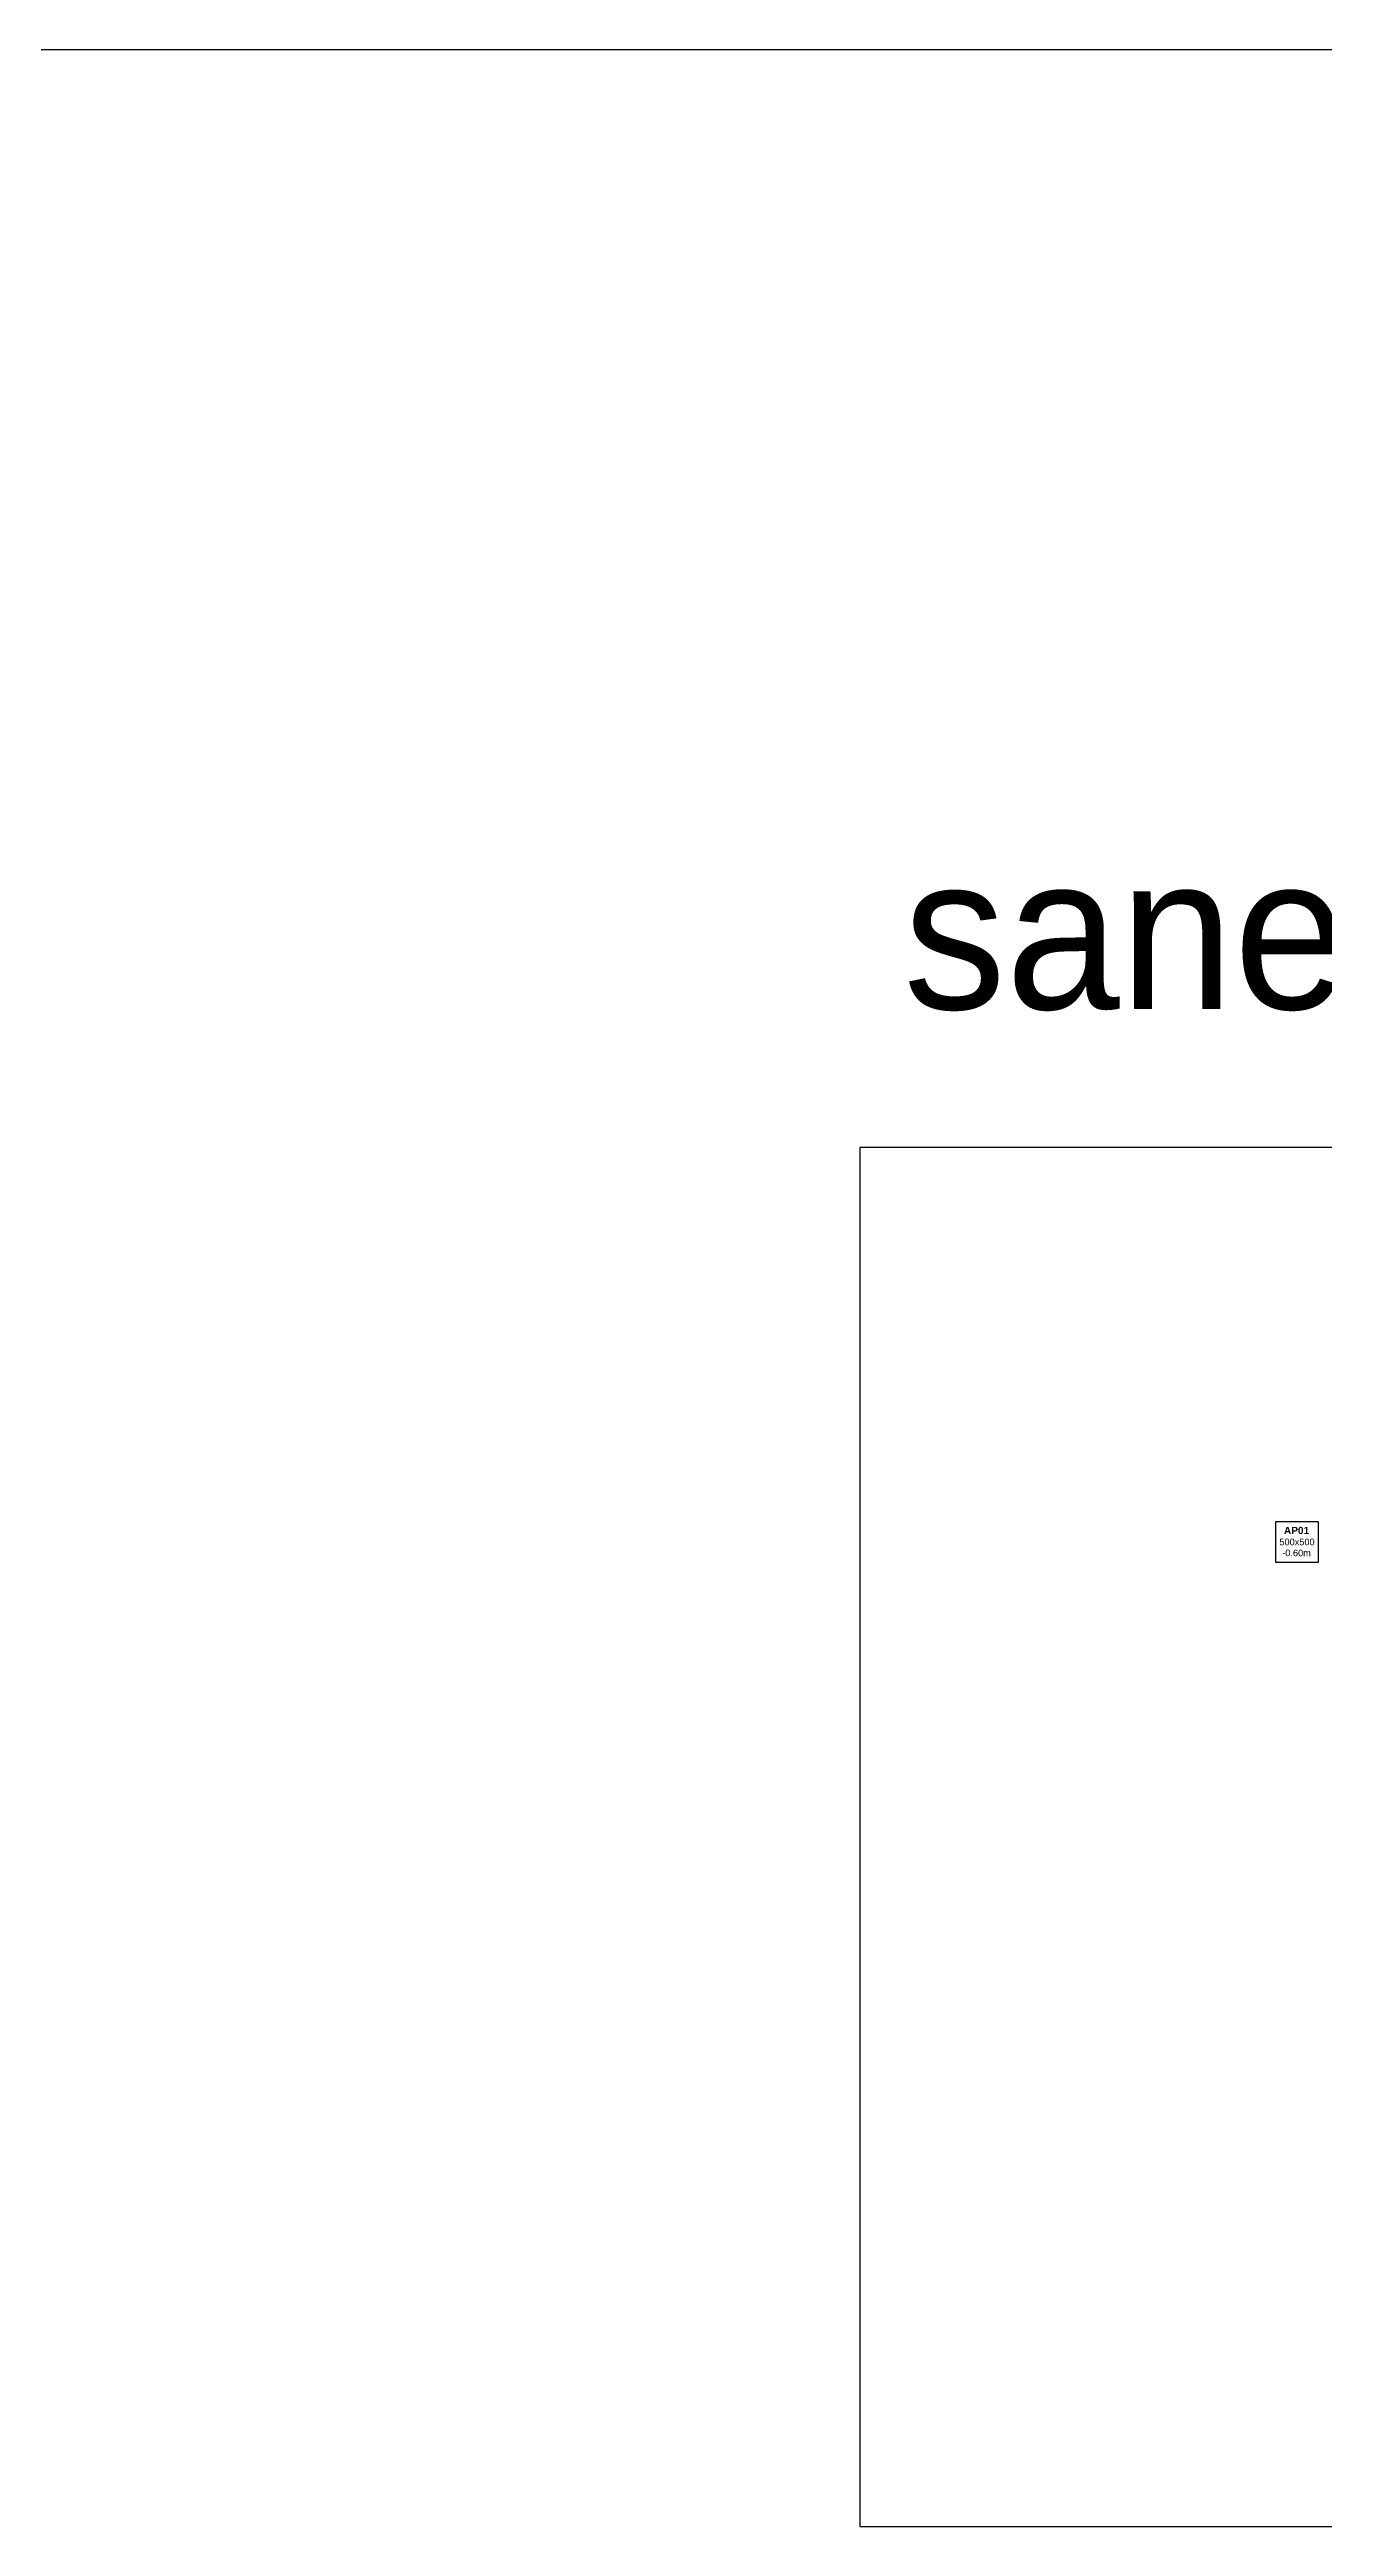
# Model space of a CAD drawing. Header units: millimetres. Extents: x 441156 to 441876, y 4514765 to 4515211.
# Drawn here: x 441247.07 to 441266.96, y 4514948.4 to 4514987.08 of the extents above; entities that cross this region are included whole.
import ezdxf
from ezdxf.enums import TextEntityAlignment as Align

# ---------------------------------------------------------------- set-up
doc = ezdxf.new("R2010")
doc.units = ezdxf.units.MM
doc.layers.add('01_cartela', color=6, linetype='Continuous', plot=False)
doc.layers.add('01_texto cartela', color=5, linetype='Continuous')
doc.layers.add('INGIN SANEAMIENTO ENTERRADO PLUVIALES', color=170, linetype='Continuous', lineweight=25)
doc.styles.add('Century Gothic_6', font='', dxfattribs={"height": 11})
doc.styles.add('Estilo1', font='swissel.ttf')
doc.styles.add('NIEVES3', font='swisseb.ttf')
doc.styles.get('Century Gothic_6').set_extended_font_data('Century Gothic')

msp = doc.modelspace()

# ---------------------------------------------------------------- linework, layer by layer
at = {"layer": '01_cartela', "color": 3}
msp.add_lwpolyline([(441259.72072879, 4514969.93626665), (441259.72072879, 4514948.40124264), (441290.35871685, 4514948.40124264), (441290.35871685, 4514969.93626665)], close=True, dxfattribs=at)
at = {"layer": '01_texto cartela', "color": 7}
msp.add_line((441156.6844611, 4514987.07863387), (441652.55003003, 4514987.07863387), dxfattribs=at)
at = {"layer": 'INGIN SANEAMIENTO ENTERRADO PLUVIALES', "elevation": 0.00000467}
msp.add_lwpolyline([(441266.21768897, 4514964.09123574), (441266.87766019, 4514964.09123574), (441266.87766019, 4514963.45554841), (441266.21768897, 4514963.45554841)], close=True, dxfattribs=at)

# ---------------------------------------------------------------- texts
at = {"layer": '01_cartela', "color": 3, "insert": (441260.3999918, 4514974.48788702), "char_height": 2.3928733831, "width": 70.1854420962, "attachment_point": 1, "style": 'Century Gothic_6'}
msp.add_mtext('sanea cáviti', dxfattribs=at)
at = {"layer": 'INGIN SANEAMIENTO ENTERRADO PLUVIALES'}
for s, height, style, p in [('AP01', 0.112841979, 'NIEVES3', (441266.54031682, 4514963.8973916, 0.00000467)), ('500x500', 0.102686303, 'Estilo1', (441266.54767458, 4514963.72281964, 0.00000467)), ('-0.60m', 0.102686303, 'Estilo1', (441266.53998497, 4514963.55169276, 0.00000467))]:
    msp.add_text(s, height=height, rotation=0.020029945, dxfattribs=dict(at, style=style)).set_placement(p, align=Align.CENTER)

doc.saveas('drawing.dxf')
